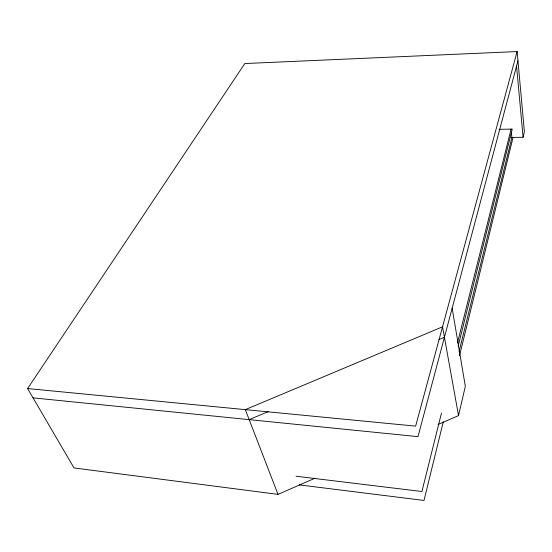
<?xml version="1.0" encoding="UTF-8"?>
<svg xmlns="http://www.w3.org/2000/svg" width="552" height="552" viewBox="0 0 552 552"><rect width="100%" height="100%" fill="white"/><g stroke="black" fill="none" stroke-linecap="round" stroke-linejoin="round"><path stroke-width="0.83" d="M438.04 424.536L458.533 415.594L465.329 386.29L452.157 308.202M511.035 137.434L523.11 137.282L524.4 131.707L517.12 51.557L244.84 63.542L27.6 388.553L74.016 467.937L278.015 494.378L315.061 478.204M443.291 421.811L423.998 500.443L299.308 484.891M459.505 355.729L513.07 137.413M459.043 351.652L511.932 137.427L511.428 132.439M441.483 413.02L421.921 491.522L296.079 476.238M458.132 346.221L512.242 129.099L499.022 129.306M457.518 342.778L511.09 129.12M517.962 60.796L417.995 436.646L33.044 397.861M517.12 51.557L415.635 426.13L27.6 388.553M249.187 419.637L268.237 411.606M438.868 339.618L444.429 337.272M278.015 494.378L245.329 409.639L442.545 326.818L458.533 415.594M516.548 66.123L523.11 137.282"/></g></svg>
